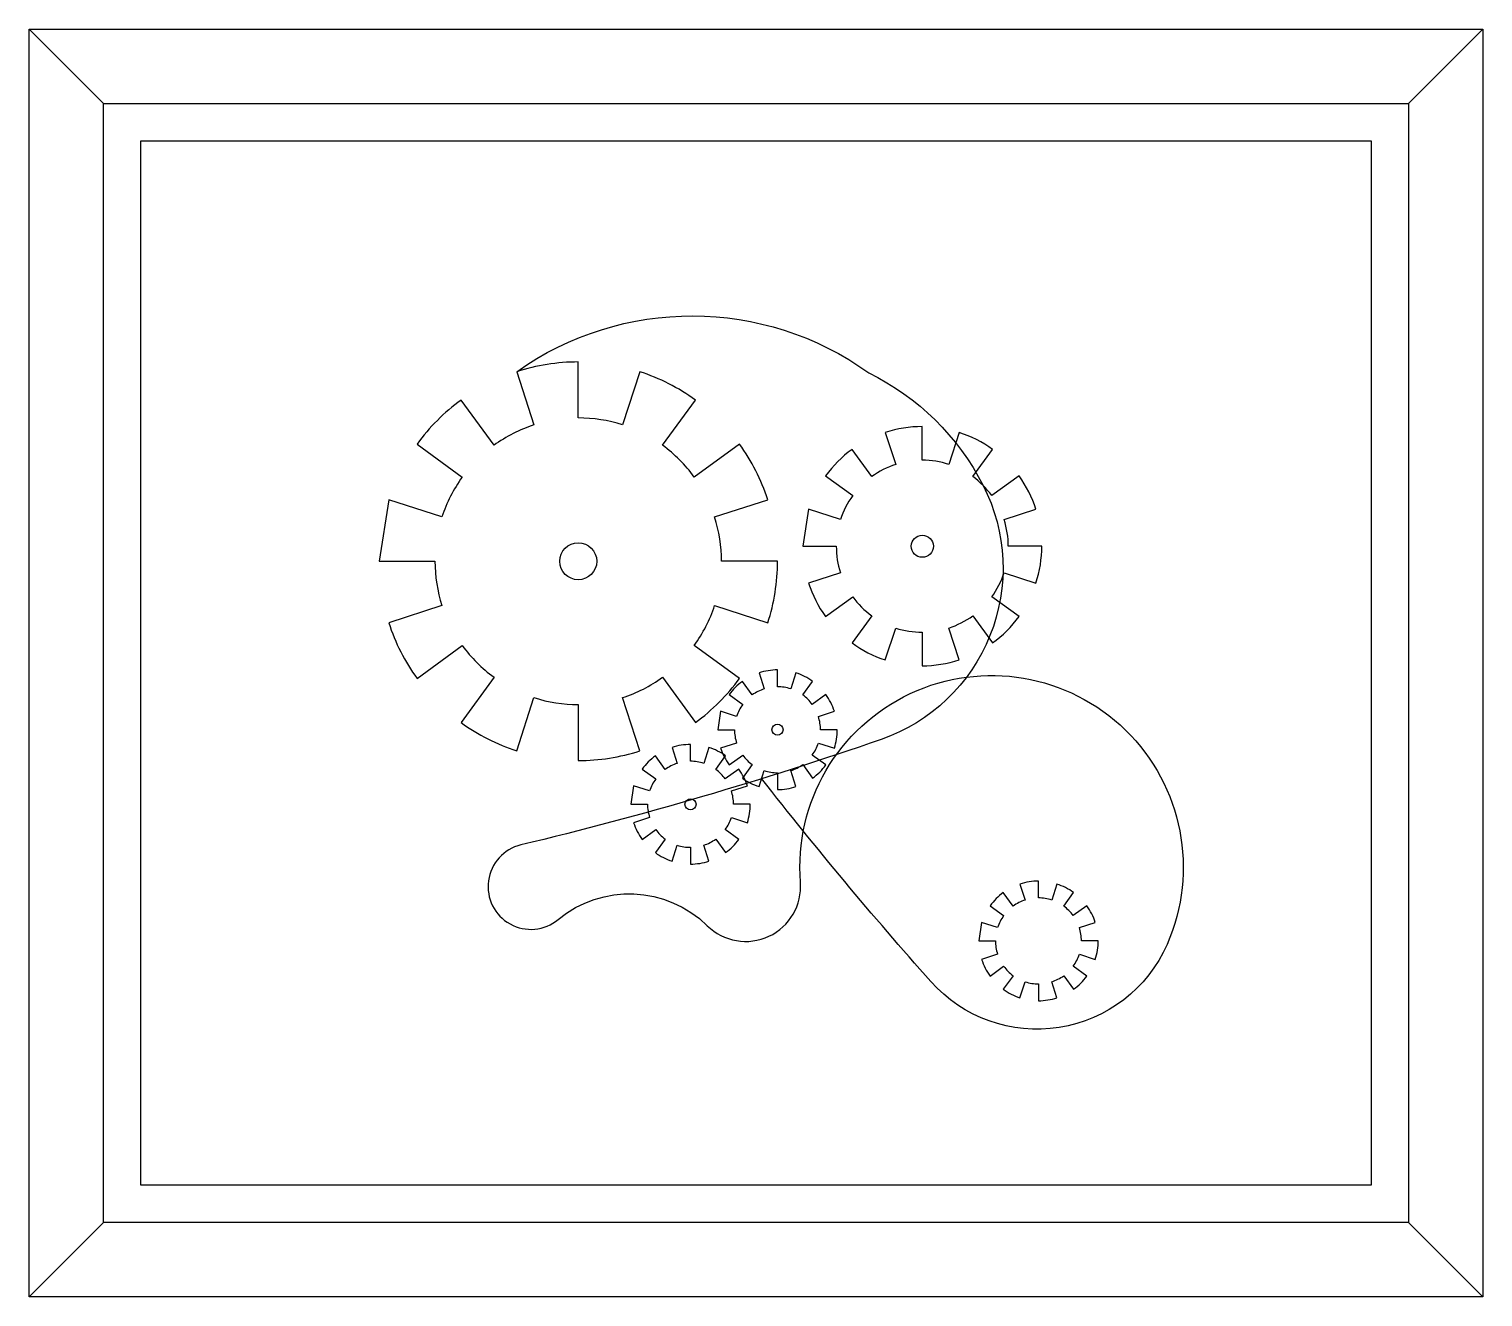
# Model space of a CAD drawing. Header units: millimetres. Extents: x 351279 to 387190, y -1289537 to -1277077.
# Drawn here: x 377792 to 378392, y -1288178 to -1287655 of the extents above; entities that cross this region are included whole.
import ezdxf

# ---------------------------------------------------------------- set-up
doc = ezdxf.new("R2010")
doc.units = ezdxf.units.MM
doc.header["$LTSCALE"] = 20
doc.layers.add('饰品', color=7, linetype='Continuous')

# ---------------------------------------------------------------- blocks, each defined once
blk = doc.blocks.new('A$C34D52E9C')
at = {"layer": '饰品', "color": 8}
for p, q in [((0, 523.08), (30.77, 492.31)), ((569.23, 492.31), (600, 523.08)), ((308.87, 251.75), (308.87, 258.67)), ((298.44, 248.36), (294.37, 253.96)), ((301.24, 257.47), (303.38, 250.88)), ((316.49, 257.47), (314.35, 250.88)), ((319.3, 248.36), (323.37, 253.96)), ((288.91, 248.5), (294.51, 244.44)), ((328.83, 248.5), (323.22, 244.44)), ((285.41, 241.63), (284.2, 234)), ((291.99, 239.49), (285.41, 241.63)), ((325.75, 239.49), (332.33, 241.63)), ((284.2, 234), (291.12, 234)), ((333.54, 234), (326.61, 234)), ((291.99, 228.52), (285.41, 226.38)), ((325.75, 228.52), (332.33, 226.38)), ((288.91, 219.5), (294.51, 223.57)), ((328.83, 219.5), (323.22, 223.57)), ((298.44, 219.65), (294.37, 214.05)), ((301.24, 210.54), (303.38, 217.13)), ((308.87, 216.26), (308.87, 209.34)), ((316.49, 210.54), (314.35, 217.13)), ((319.3, 219.65), (323.37, 214.05)), ((0, 0), (30.77, 30.77)), ((569.23, 30.77), (600, 0))]:
    blk.add_line(p, q, dxfattribs=at)
at = {"layer": '饰品', "color": 1}
blk.add_lwpolyline([(0, 0), (0, 523.08), (600, 523.08), (600, 0)], close=True, dxfattribs=at)
at = {"layer": '饰品', "color": 41}
blk.add_lwpolyline([(30.77, 30.77), (30.77, 492.31), (569.23, 492.31), (569.23, 30.77)], close=True, dxfattribs=at)
at = {"layer": '饰品', "color": 8}
blk.add_lwpolyline([(46.15, 46.15), (46.15, 476.92), (553.85, 476.92), (553.85, 46.15)], close=True, dxfattribs=at)
blk.add_lwpolyline([(201.24, 381.71, -0.320559), (346.56, 381.22, -0.161493), (393.72, 334.82, -0.455388), (351.69, 230.03, -0.024924), (202.96, 186.46, 1.259722), (218.35, 155.72, -0.384723), (279.89, 153.15, 0.693473), (318.35, 171.09, -1.282185), (469.65, 145.46, -0.54661), (372.2, 130.09, -0.01571), (302.31, 213.83, -4.959493)], format="xyb", dxfattribs=at)
for points in [[(144.42, 303.5), (167.49, 303.5, 0.078702), (170.39, 285.23), (148.44, 278.09, 0.078702), (160.12, 255.17), (178.79, 268.74, 0.078702), (191.88, 255.65), (178.31, 236.98, 0.078702), (201.24, 225.3), (208.37, 247.25, 0.078702), (226.65, 244.35), (226.65, 221.27, 0.078702), (252.06, 225.3), (244.93, 247.25, 0.078702), (261.42, 255.65), (274.98, 236.98, 0.078702), (293.17, 255.17), (274.5, 268.74, 0.078702), (282.91, 285.23), (304.85, 278.09, 0.078702), (308.88, 303.5), (285.8, 303.5, 0.078702), (282.91, 321.78), (304.85, 328.92, 0.078702), (293.17, 351.84), (274.5, 338.27, 0.078702), (261.42, 351.36), (274.98, 370.03, 0.078702), (252.06, 381.71), (244.93, 359.76, 0.078702), (226.65, 362.66), (226.65, 385.74, 0.078702), (201.24, 381.71), (208.37, 359.76, 0.078702), (191.88, 351.36), (178.31, 370.03, 0.078702), (160.12, 351.84), (178.79, 338.27, 0.078702), (170.39, 321.78), (148.44, 328.92)], [(319.28, 309.72), (333.13, 309.72, 0.078702), (334.86, 298.75), (321.7, 294.48, 0.078702), (328.7, 280.72), (339.91, 288.86, 0.078702), (347.76, 281.01), (339.62, 269.81, 0.078702), (353.37, 262.8), (357.65, 275.97, 0.078702), (368.62, 274.23), (368.62, 260.38, 0.078702), (383.87, 262.8), (379.59, 275.97, 0.078702), (389.48, 281.01), (397.62, 269.81, 0.078702), (408.54, 280.72), (397.33, 288.86, 0.078702), (402.38, 298.75), (415.54, 294.48, 0.078702), (417.96, 309.72), (404.11, 309.72, 0.078702), (402.38, 320.69), (415.54, 324.97, 0.078702), (408.54, 338.72), (397.33, 330.58, 0.078702), (389.48, 338.44), (397.62, 349.64, 0.078702), (383.87, 356.65), (379.59, 343.48, 0.078702), (368.62, 345.21), (368.62, 359.06, 0.078702), (353.37, 356.65), (357.65, 343.48, 0.078702), (347.76, 338.44), (339.62, 349.64, 0.078702), (328.7, 338.72), (339.91, 330.58, 0.078702), (334.86, 320.69), (321.7, 324.97)], [(248.3, 203.25), (255.22, 203.25, 0.078702), (256.09, 197.77), (249.51, 195.63, 0.078702), (253.01, 188.75), (258.61, 192.82, 0.078702), (262.54, 188.89), (258.47, 183.29, 0.078702), (265.34, 179.79), (267.48, 186.37, 0.078702), (272.97, 185.5), (272.97, 178.58, 0.078702), (280.59, 179.79), (278.45, 186.37, 0.078702), (283.4, 188.89), (287.47, 183.29, 0.078702), (292.93, 188.75), (287.32, 192.82, 0.078702), (289.85, 197.77), (296.43, 195.63, 0.078702), (297.64, 203.25), (290.71, 203.25, 0.078702), (289.85, 208.73), (296.43, 210.87, 0.078702), (292.93, 217.75), (287.32, 213.68, 0.078702), (283.4, 217.61), (287.47, 223.21, 0.078702), (280.59, 226.71), (278.45, 220.13, 0.078702), (272.97, 221), (272.97, 227.92, 0.078702), (265.34, 226.71), (267.48, 220.13, 0.078702), (262.54, 217.61), (258.47, 223.21, 0.078702), (253.01, 217.75), (258.61, 213.68, 0.078702), (256.09, 208.73), (249.51, 210.87)], [(391.9, 146.87), (398.82, 146.87, 0.078702), (399.69, 141.39), (393.11, 139.25, 0.078702), (396.61, 132.37), (402.21, 136.44, 0.078702), (406.14, 132.52), (402.07, 126.92, 0.078702), (408.94, 123.41), (411.08, 130, 0.078702), (416.57, 129.13), (416.57, 122.2, 0.078702), (424.19, 123.41), (422.05, 130, 0.078702), (427, 132.52), (431.07, 126.92, 0.078702), (436.53, 132.37), (430.92, 136.44, 0.078702), (433.45, 141.39), (440.03, 139.25, 0.078702), (441.24, 146.87), (434.31, 146.87, 0.078702), (433.45, 152.36), (440.03, 154.5, 0.078702), (436.53, 161.37), (430.92, 157.3, 0.078702), (427, 161.23), (431.07, 166.83, 0.078702), (424.19, 170.34), (422.05, 163.75, 0.078702), (416.57, 164.62), (416.57, 171.54, 0.078702), (408.94, 170.34), (411.08, 163.75, 0.078702), (406.14, 161.23), (402.07, 166.83, 0.078702), (396.61, 161.37), (402.21, 157.3, 0.078702), (399.69, 152.36), (393.11, 154.5)]]:
    blk.add_lwpolyline(points, format="xyb", close=True, dxfattribs=at)
for centre, radius in [((368.62, 309.72), 4.57), ((226.65, 303.5), 7.62), ((308.87, 234), 2.28), ((272.97, 203.25), 2.28)]:
    blk.add_circle(centre, radius, dxfattribs=at)
for radius, start, end in [(24.67, 90, 108), (24.67, 126, 144), (24.67, 54, 72), (17.75, 108, 126), (17.75, 72, 90), (17.75, 36, 54), (24.67, 18, 36), (17.75, 144, 162), (17.75, 180, 198), (17.75, 0, 18), (24.67, 342, 360), (17.75, 324, 342), (24.67, 198, 216), (17.75, 216, 234), (17.75, 252, 270), (17.75, 288, 306), (24.67, 306, 324), (24.67, 234, 252), (24.67, 270, 288)]:
    blk.add_arc((308.87, 234), radius, start, end, dxfattribs=at)

msp = doc.modelspace()

# ---------------------------------------------------------------- block references
at = {"layer": '饰品'}
msp.add_blockref('A$C34D52E9C', (377791.594, -1288178.087), dxfattribs=at)

doc.saveas('drawing.dxf')
